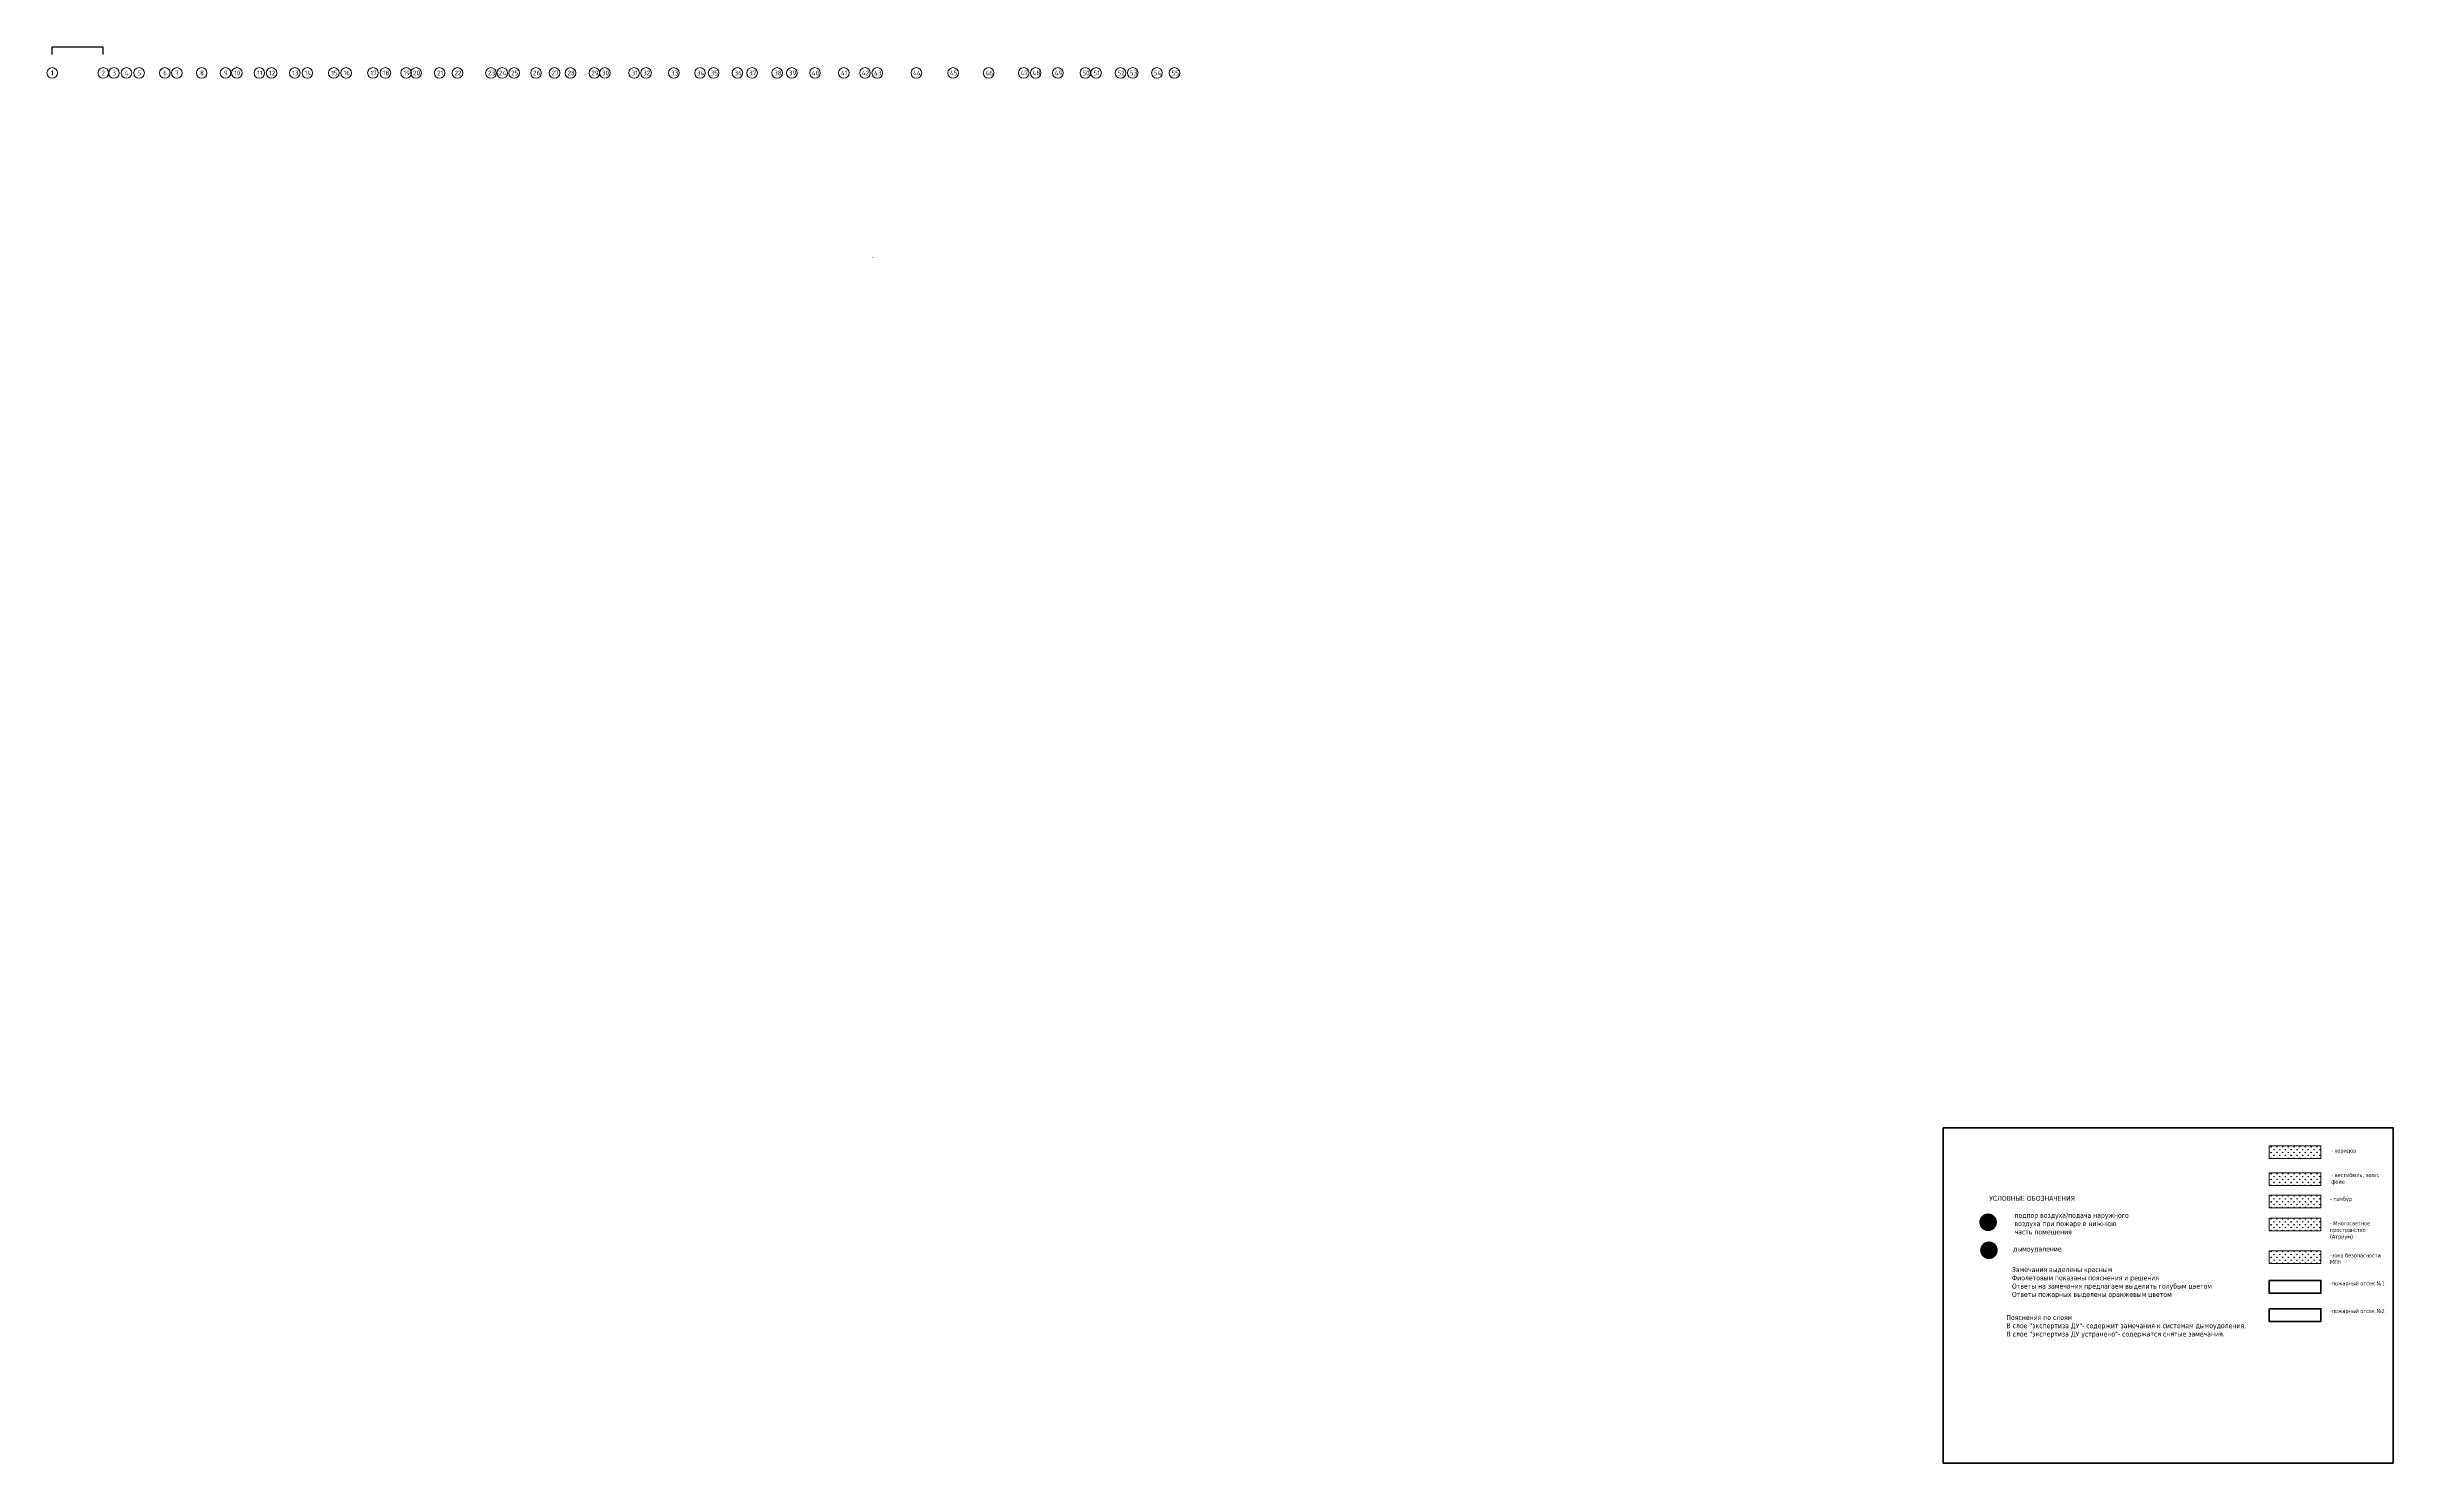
# Model space of a CAD drawing. Header units: millimetres. Extents: x -500089 to 1469082, y -290736 to 166440.
# Drawn here: x 1111854 to 1465888, y -290736 to -76935 of the extents above; entities that cross this region are included whole.
import ezdxf

# ---------------------------------------------------------------- set-up
doc = ezdxf.new("R2010")
doc.units = ezdxf.units.MM
doc.layers.get('Defpoints').update_dxf_attribs({"lineweight": 0})
for name, color, linetype, lineweight in [('Ограждение', 7, 'Continuous', 0), ('Оси', 7, 'Continuous', 0), ('экспертиза ДУ', 1, 'Continuous', 0), ('экспертиза условные обозначения', 1, 'Continuous', 0)]:
    doc.layers.add(name, color=color, linetype=linetype, lineweight=lineweight)
doc.styles.add('GOST Common', font='', dxfattribs={"height": 250})
doc.styles.get("Standard").update_dxf_attribs({"font": 'arial.ttf'})
doc.styles.add('ЭКСПЕРТИЗА', font='tahoma.ttf')
doc.styles.get('GOST Common').set_extended_font_data('GOST Common')
doc.dimstyles.new('ISO-25', dxfattribs={"dimtxt": 2.5, "dimasz": 2.5, "dimexe": 1.25, "dimexo": 0.625, "dimtad": 1, "dimtxsty": 'Standard', "dimcen": 2.5, "dimadec": 0, "dimazin": 0, "dimtfac": 1, "dimtmove": 0, "dimatfit": 3, "dimfxl": 1, "dimarcsym": 0})

# ---------------------------------------------------------------- blocks, each defined once
blk = doc.blocks.new('Тип верхнего поручня - D40-V227-З Этаж 01')
at = {"layer": 'Ограждение', "flags": 128}
for points in [[(94435, 63291), (94435, 63289), (94435, 63288), (94436, 63286), (94436, 63284), (94437, 63283), (94437, 63281), (94438, 63280), (94439, 63279), (94440, 63278), (94440, 63277), (94441, 63277), (94442, 63276), (94443, 63275), (94443, 63275), (94444, 63274), (94445, 63274), (94445, 63274), (94446, 63273), (94446, 63273), (94447, 63273), (94448, 63272), (94448, 63272), (94449, 63272), (94449, 63272), (94449, 63272), (94450, 63272), (94450, 63272), (94451, 63272), (94451, 63271), (94452, 63271), (94452, 63271), (94452, 63271), (94453, 63271), (94453, 63271), (94453, 63271), (94454, 63271), (94454, 63271), (94455, 63271), (94455, 63271), (94455, 63271)], [(94475, 63291), (94475, 63289), (94475, 63288), (94474, 63286), (94474, 63284), (94473, 63283), (94473, 63281), (94472, 63280), (94471, 63279), (94470, 63278), (94470, 63277), (94469, 63277), (94468, 63276), (94467, 63275), (94467, 63275), (94466, 63274), (94465, 63274), (94465, 63274), (94464, 63273), (94464, 63273), (94463, 63273), (94462, 63272), (94462, 63272), (94461, 63272), (94461, 63272), (94461, 63272), (94460, 63272), (94460, 63272), (94459, 63272), (94459, 63271), (94458, 63271), (94458, 63271), (94458, 63271), (94457, 63271), (94457, 63271), (94457, 63271), (94456, 63271), (94456, 63271), (94455, 63271), (94455, 63271), (94455, 63271)]]:
    blk.add_lwpolyline(points, dxfattribs=at)
at = {"layer": 'Ограждение'}
for start_param, end_param in [(1.5707963, 4.712389), (4.712389, 7.8539816)]:
    blk.add_ellipse((94455, 63291), major_axis=(20, 0), ratio=0.4472136, start_param=start_param, end_param=end_param, dxfattribs=at)
blk = doc.blocks.new('АР_СОШ_Верзилово_Сущ_Здание_rvt-2-З Этаж 01')
at = {"color": 8, "lineweight": 9, "true_color": 0x7f7f7f, "rotation": 270}
blk.add_blockref('Тип верхнего поручня - D40-V227-З Этаж 01', (61355, 59300), dxfattribs=at)
blk = doc.blocks.new('Ось сетки - Круг_Ø8 мм-6577-З Этаж 01')
at = {"layer": 'Оси'}
for start, end in [(360, 180), (180, 360)]:
    blk.add_arc((0, 0), 4, start, end, dxfattribs=at)
blk = doc.blocks.new('*D846')
at = {"color": 0, "lineweight": -2, "transparency": 16777216}
for p, q in [((1112654, -78081), (1112654, -76937)), ((1112656, -76938), (1120351, -76938)), ((1120354, -78081), (1120354, -76937))]:
    blk.add_line(p, q, dxfattribs=at)
at = {"color": 0, "transparency": 16777216}
for points in [[(1112656, -76938), (1112656, -76939), (1112654, -76938)], [(1120351, -76938), (1120351, -76939), (1120354, -76938)]]:
    blk.add_solid(points, dxfattribs=at)
at = {"layer": 'Defpoints', "color": 0, "transparency": 16777216}
for p in [(1120354, -76938), (1112654, -78081), (1120354, -78081)]:
    blk.add_point(p, dxfattribs=at)
at = {"color": 0, "transparency": 16777216, "insert": (1116504, -76937), "char_height": 2.5, "attachment_point": 5}
blk.add_mtext('7700', dxfattribs=at)

msp = doc.modelspace()

# ---------------------------------------------------------------- hatches: boundary and pattern name
at = {"layer": 'экспертиза ДУ', "lineweight": 0}
h = msp.add_hatch(color=5, dxfattribs=at)
edge = h.paths.add_edge_path()
edge.add_arc((1404781.987, -254376.032), 1330.176, 0, 360)
h = msp.add_hatch(color=30, dxfattribs=at)
edge = h.paths.add_edge_path()
edge.add_arc((1404905.396, -258598.709), 1330.176, 0, 360)
at = {"layer": 'экспертиза условные обозначения', "lineweight": 0}
h = msp.add_hatch(dxfattribs=at)
h.set_pattern_fill('GRASS', color=3, scale=24, style=0)
h.set_pattern_definition([(90, (1744487.37, -186567.1), (-431.0523, 431.0523), [114.3, -747.8046]), (45, (1744487.4, -186567.1), (-431.0523, 431.0523), [114.3, -495.3]), (135, (1744487.4, -186567.1), (-431.0523, -431.0523), [114.3, -495.3])])
h.paths.add_polyline_path([(1447174.763, -242844.656), (1455003.097, -242844.656), (1455003.097, -244759.793), (1447174.763, -244759.793)])
h = msp.add_hatch(dxfattribs=at)
h.set_pattern_fill('GRASS', color=6, scale=24, style=0)
h.set_pattern_definition([(90, (1744487.37, -190641.53), (-431.0523, 431.0523), [114.3, -747.8046]), (45, (1744487.4, -190641.53), (-431.0523, 431.0523), [114.3, -495.3]), (135, (1744487.4, -190641.53), (-431.0523, -431.0523), [114.3, -495.3])])
h.paths.add_polyline_path([(1447174.763, -246919.074), (1455003.097, -246919.074), (1455003.097, -248834.211), (1447174.763, -248834.211)])
h = msp.add_hatch(dxfattribs=at)
h.set_pattern_fill('GRASS', color=4, scale=24, style=0)
h.set_pattern_definition([(90, (1744487.37, -193994.5), (-431.0523, 431.0523), [114.3, -747.8046]), (45, (1744487.4, -193994.5), (-431.0523, 431.0523), [114.3, -495.3]), (135, (1744487.4, -193994.5), (-431.0523, -431.0523), [114.3, -495.3])])
h.paths.add_polyline_path([(1447174.763, -250272.056), (1455003.097, -250272.056), (1455003.097, -252187.193), (1447174.763, -252187.193)])
h = msp.add_hatch(dxfattribs=at)
h.set_pattern_fill('GRASS', color=2, scale=24, style=0)
h.set_pattern_definition([(90, (1744487.37, -197461.56), (-431.0523, 431.0523), [114.3, -747.8046]), (45, (1744487.4, -197461.56), (-431.0523, 431.0523), [114.3, -495.3]), (135, (1744487.4, -197461.56), (-431.0523, -431.0523), [114.3, -495.3])])
h.paths.add_polyline_path([(1447174.763, -253739.101), (1455003.097, -253739.101), (1455003.097, -255654.238), (1447174.763, -255654.238)])
h = msp.add_hatch(dxfattribs=at)
h.set_pattern_fill('GRASS', color=30, scale=24, style=0)
h.set_pattern_definition([(90, (1744487.37, -202396.04), (-431.0523, 431.0523), [114.3, -747.8046]), (45, (1744487.4, -202396.04), (-431.0523, 431.0523), [114.3, -495.3]), (135, (1744487.4, -202396.04), (-431.0523, -431.0523), [114.3, -495.3])])
h.paths.add_polyline_path([(1447174.763, -258673.582), (1455003.097, -258673.582), (1455003.097, -260588.719), (1447174.763, -260588.719)])

# ---------------------------------------------------------------- linework, layer by layer
at = {"layer": 'Оси'}
for start, end in [(0, 180), (180, 0)]:
    msp.add_arc((1112653.585, -80868.811), 800, start, end, dxfattribs=at)
at = {"layer": 'экспертиза условные обозначения', "lineweight": 50, "ltscale": 10000}
msp.add_lwpolyline([(1398018.044, -240104.424), (1465887.835, -240104.424), (1465887.835, -290735.863), (1398018.044, -290735.863)], close=True, dxfattribs=at)
msp.add_lwpolyline([(1398018.044, -240104.424), (1465887.835, -240104.424), (1465887.835, -290735.863), (1398018.044, -290735.863)], close=True, dxfattribs=at)
at = {"layer": 'экспертиза условные обозначения', "color": 3, "lineweight": 0}
msp.add_lwpolyline([(1447174.763, -242844.656), (1455003.097, -242844.656), (1455003.097, -244759.793), (1447174.763, -244759.793)], close=True, dxfattribs=at)
at = {"layer": 'экспертиза условные обозначения', "color": 6, "lineweight": 0}
msp.add_lwpolyline([(1447174.763, -246919.074), (1455003.097, -246919.074), (1455003.097, -248834.211), (1447174.763, -248834.211)], close=True, dxfattribs=at)
at = {"layer": 'экспертиза условные обозначения', "color": 4, "lineweight": 0}
msp.add_lwpolyline([(1447174.763, -250272.056), (1455003.097, -250272.056), (1455003.097, -252187.193), (1447174.763, -252187.193)], close=True, dxfattribs=at)
at = {"layer": 'экспертиза условные обозначения', "color": 2, "lineweight": 0}
msp.add_lwpolyline([(1447174.763, -253739.101), (1455003.097, -253739.101), (1455003.097, -255654.238), (1447174.763, -255654.238)], close=True, dxfattribs=at)
at = {"layer": 'экспертиза условные обозначения', "color": 30, "lineweight": 0}
msp.add_lwpolyline([(1447174.763, -258673.582), (1455003.097, -258673.582), (1455003.097, -260588.719), (1447174.763, -260588.719)], close=True, dxfattribs=at)
at = {"layer": 'экспертиза условные обозначения', "color": 4, "lineweight": 50}
msp.add_lwpolyline([(1447174.763, -263168.552), (1455003.097, -263168.552), (1455003.097, -265083.689), (1447174.763, -265083.689)], close=True, dxfattribs=at)
at = {"layer": 'экспертиза условные обозначения', "color": 2, "lineweight": 50}
msp.add_lwpolyline([(1447174.763, -267434.184), (1455003.097, -267434.184), (1455003.097, -269349.321), (1447174.763, -269349.321)], close=True, dxfattribs=at)

# ---------------------------------------------------------------- block references
msp.add_blockref('АР_СОШ_Верзилово_Сущ_Здание_rvt-2-З Этаж 01', (1111853.585, -73570.488))
at = {"layer": 'Оси', "xscale": 199.9999999999999, "yscale": 199.9999999999999, "zscale": 199.9999999999999}
for p in [(1112653.585, -80868.811), (1120353.585, -80868.811), (1121973.585, -80868.811), (1123853.585, -80868.811), (1125753.585, -80868.811), (1129648.585, -80868.811), (1131459.487, -80868.811), (1135203.585, -80868.811), (1138803.585, -80868.811), (1140503.585, -80868.811), (1143903.585, -80868.811), (1145753.585, -80868.811), (1149253.585, -80868.811), (1151153.585, -80868.811), (1155153.585, -80868.811), (1157003.585, -80868.811), (1161053.585, -80868.811), (1162929.886, -80868.811), (1166053.585, -80868.811), (1167553.585, -80868.811), (1171103.585, -80868.811), (1173803.585, -80868.811), (1178853.585, -80868.811), (1180562.638, -80868.811), (1182353.585, -80868.811), (1185653.585, -80868.811), (1188453.585, -80868.811), (1190853.585, -80868.811), (1194453.585, -80868.811), (1196053.585, -80868.811), (1200453.585, -80868.811), (1202262.594, -80868.811), (1206453.585, -80868.811), (1210403.586, -80868.811), (1212453.585, -80868.811), (1216053.586, -80868.811), (1218260.339, -80868.811), (1222053.586, -80868.811), (1224253.586, -80868.811), (1227753.586, -80868.811), (1232103.585, -80868.811), (1235303.585, -80868.811), (1237153.585, -80868.811), (1243053.585, -80868.811), (1248603.585, -80868.811), (1253953.585, -80868.811), (1259253.585, -80868.811), (1261053.585, -80868.811), (1264403.585, -80868.811), (1268553.585, -80868.811), (1270173.585, -80868.811), (1273853.585, -80868.811), (1275703.186, -80868.811), (1279353.585, -80868.811), (1282003.585, -80868.811)]:
    msp.add_blockref('Ось сетки - Круг_Ø8 мм-6577-З Этаж 01', p, dxfattribs=at)

# ---------------------------------------------------------------- texts
at = {"layer": 'Оси', "style": 'GOST Common', "width": 0.9}
msp.add_text('1', height=700, dxfattribs=at).set_placement((1112434.124, -81223.745))
at = {"layer": 'Оси', "char_height": 700, "attachment_point": 1, "style": 'GOST Common'}
for s, insert, width in [('\\fGOST Common|b0|i0|c204|p34|;\\W.9;1', (1112497.124, -80523.745), 375.18975), ('\\fGOST Common|b0|i0|c204|p34|;\\W.9;2', (1120126.024, -80523.745), 548.35425), ('\\fGOST Common|b0|i0|c204|p34|;\\W.9;3', (1121751.424, -80523.745), 533.92387), ('\\fGOST Common|b0|i0|c204|p34|;\\W.9;4', (1123596.324, -80523.745), 620.50612), ('\\fGOST Common|b0|i0|c204|p34|;\\W.9;5', (1125526.024, -80523.745), 548.35425), ('\\fGOST Common|b0|i0|c204|p34|;\\W.9;6', (1129421.024, -80523.745), 548.35425), ('\\fGOST Common|b0|i0|c204|p34|;\\W.9;7', (1131231.926, -80523.745), 548.35425), ('\\fGOST Common|b0|i0|c204|p34|;\\W.9;8', (1134976.024, -80523.745), 548.35425), ('\\fGOST Common|b0|i0|c204|p34|;\\W.9;9', (1138576.024, -80523.745), 548.35425), ('10', (1140121.224, -80523.745), 923.544), ('11', (1143592.324, -80523.745), 750.3795), ('12', (1145371.224, -80523.745), 923.544), ('13', (1148876.624, -80523.745), 909.11362), ('14', (1150741.524, -80523.745), 995.69587), ('15', (1154771.224, -80523.745), 923.544), ('16', (1156621.224, -80523.745), 923.544), ('17', (1160671.224, -80523.745), 923.544), ('18', (1162547.525, -80523.745), 923.544), ('19', (1165671.224, -80523.745), 923.544), ('20', (1167100.124, -80523.745), 1096.7085), ('21', (1170721.224, -80523.745), 923.544), ('22', (1173350.124, -80523.745), 1096.7085), ('23', (1178405.524, -80523.745), 1082.27812), ('24', (1180078.576, -80523.745), 1168.86037), ('25', (1181900.124, -80523.745), 1096.7085), ('26', (1185200.124, -80523.745), 1096.7085), ('27', (1188000.124, -80523.745), 1096.7085), ('28', (1190400.124, -80523.745), 1096.7085), ('29', (1194000.124, -80523.745), 1096.7085), ('30', (1195605.524, -80523.745), 1082.27812), ('31', (1200076.624, -80523.745), 909.11362), ('32', (1201814.532, -80523.745), 1082.27812), ('33', (1206011.824, -80523.745), 1067.84775), ('34', (1209925.824, -80523.745), 1154.43), ('35', (1212005.524, -80523.745), 1082.27812), ('36', (1215605.524, -80523.745), 1082.27812), ('37', (1217812.277, -80523.745), 1082.27812), ('38', (1221605.524, -80523.745), 1082.27812), ('39', (1223805.524, -80523.745), 1082.27812), ('40', (1227269.524, -80523.745), 1168.86037), ('41', (1231691.524, -80523.745), 995.69587), ('42', (1234819.524, -80523.745), 1168.86037), ('43', (1236675.824, -80523.745), 1154.43), ('44', (1242539.824, -80523.745), 1241.01225), ('45', (1248119.524, -80523.745), 1168.86037), ('46', (1253469.524, -80523.745), 1168.86037), ('47', (1258769.524, -80523.745), 1168.86037), ('48', (1260569.524, -80523.745), 1168.86037), ('49', (1263919.524, -80523.745), 1168.86037), ('50', (1268100.124, -80523.745), 1096.7085), ('51', (1269791.224, -80523.745), 923.544), ('52', (1273400.124, -80523.745), 1096.7085), ('53', (1275255.125, -80523.745), 1082.27812), ('54', (1278869.524, -80523.745), 1168.86037), ('55', (1281550.124, -80523.745), 1096.7085)]:
    msp.add_mtext(s, dxfattribs=dict(at, insert=insert, width=width))
at = {"layer": 'экспертиза условные обозначения', "color": 1, "ltscale": 100, "char_height": 600, "attachment_point": 1}
for s, insert, width in [('{\\fTahoma|b0|i0|c204|p32;- коридор}', (1456539.742, -243266.621), 7827.32523), ('{\\fTahoma|b0|i0|c204|p34;- вестибюль, холл, \\Pфойе}', (1456561.936, -246949.551), 13026.40161), ('{\\fTahoma|b0|i0|c204|p32;- тамбур}', (1456369.101, -250547.069), 7827.32523), ('{\\fTahoma|b0|i0|c204|p34;- Многосветное пространство (Атриум)}', (1456369.101, -254237.791), 7827.32523), ('{\\fTahoma|b0|i0|c204|p34;-зона безопасности МГН}', (1456369.101, -259080.541), 7827.32523), ('{\\fTahoma|b0|i0|c204|p34;-пожарный отсек №1}', (1456369.101, -263300.303), 7827.32523), ('{\\fTahoma|b0|i0|c204|p34;-пожарный отсек №2}', (1456369.101, -267474.201), 7827.32523)]:
    msp.add_mtext(s, dxfattribs=dict(at, insert=insert, width=width))
at = {"layer": 'экспертиза условные обозначения', "ltscale": 100, "insert": (1404938.556, -250390.955), "char_height": 750, "width": 59179.93139, "attachment_point": 1, "style": 'ЭКСПЕРТИЗА'}
msp.add_mtext('{\\fTahoma|b0|i0|c204|p32;\\W0.9;\\C9;УСЛОВНЫЕ ОБОЗНАЧЕНИЯ}', dxfattribs=at)
at = {"layer": 'экспертиза условные обозначения', "color": 1, "ltscale": 100, "char_height": 750, "attachment_point": 1, "style": 'ЭКСПЕРТИЗА'}
for s, insert, width in [('подпор воздуха/подача наружного воздуха при пожаре в нижнюю часть помещения ', (1408763.793, -252959.577), 16925.33366), ('дымоудаление  ', (1408551.474, -258033.58), 16494.28585), ('{\\fTahoma|b0|i0|c204|p32;Замечания выделены красным\\P\\C6;Фиолетовым показаны пояснения и решения\\C2;\\P\\C4;Ответы на замечания предлагаем выделить голубым цветом\\P\\C30;Ответы пожарных выделены оранжевым цветом}', (1408371.263, -261142.293), 32892.60831), ('{\\C7;Пояснения по слоям\\P}В слое "экспертиза ДУ"- содержит замечания к системам дымоудоления.\\P{\\C3;В слое "экспертиза ДУ устранено"- содержатся снятые замечания.}', (1407539.24, -268371.611), 32892.60831)]:
    msp.add_mtext(s, dxfattribs=dict(at, insert=insert, width=width))

# ---------------------------------------------------------------- dimensions: what is measured, and where the dimension line sits
dim = msp.add_linear_dim(base=(1120353.585, -76938.433), p1=(1112653.585, -78081.433), p2=(1120353.585, -78081.433), dimstyle='ISO-25', override={"dimarcsym": 2})
dim.commit()
dim.dimension.update_dxf_attribs({"geometry": '*D846', "text_midpoint": (1116503.585, -76936.532)})

doc.saveas('drawing.dxf')
